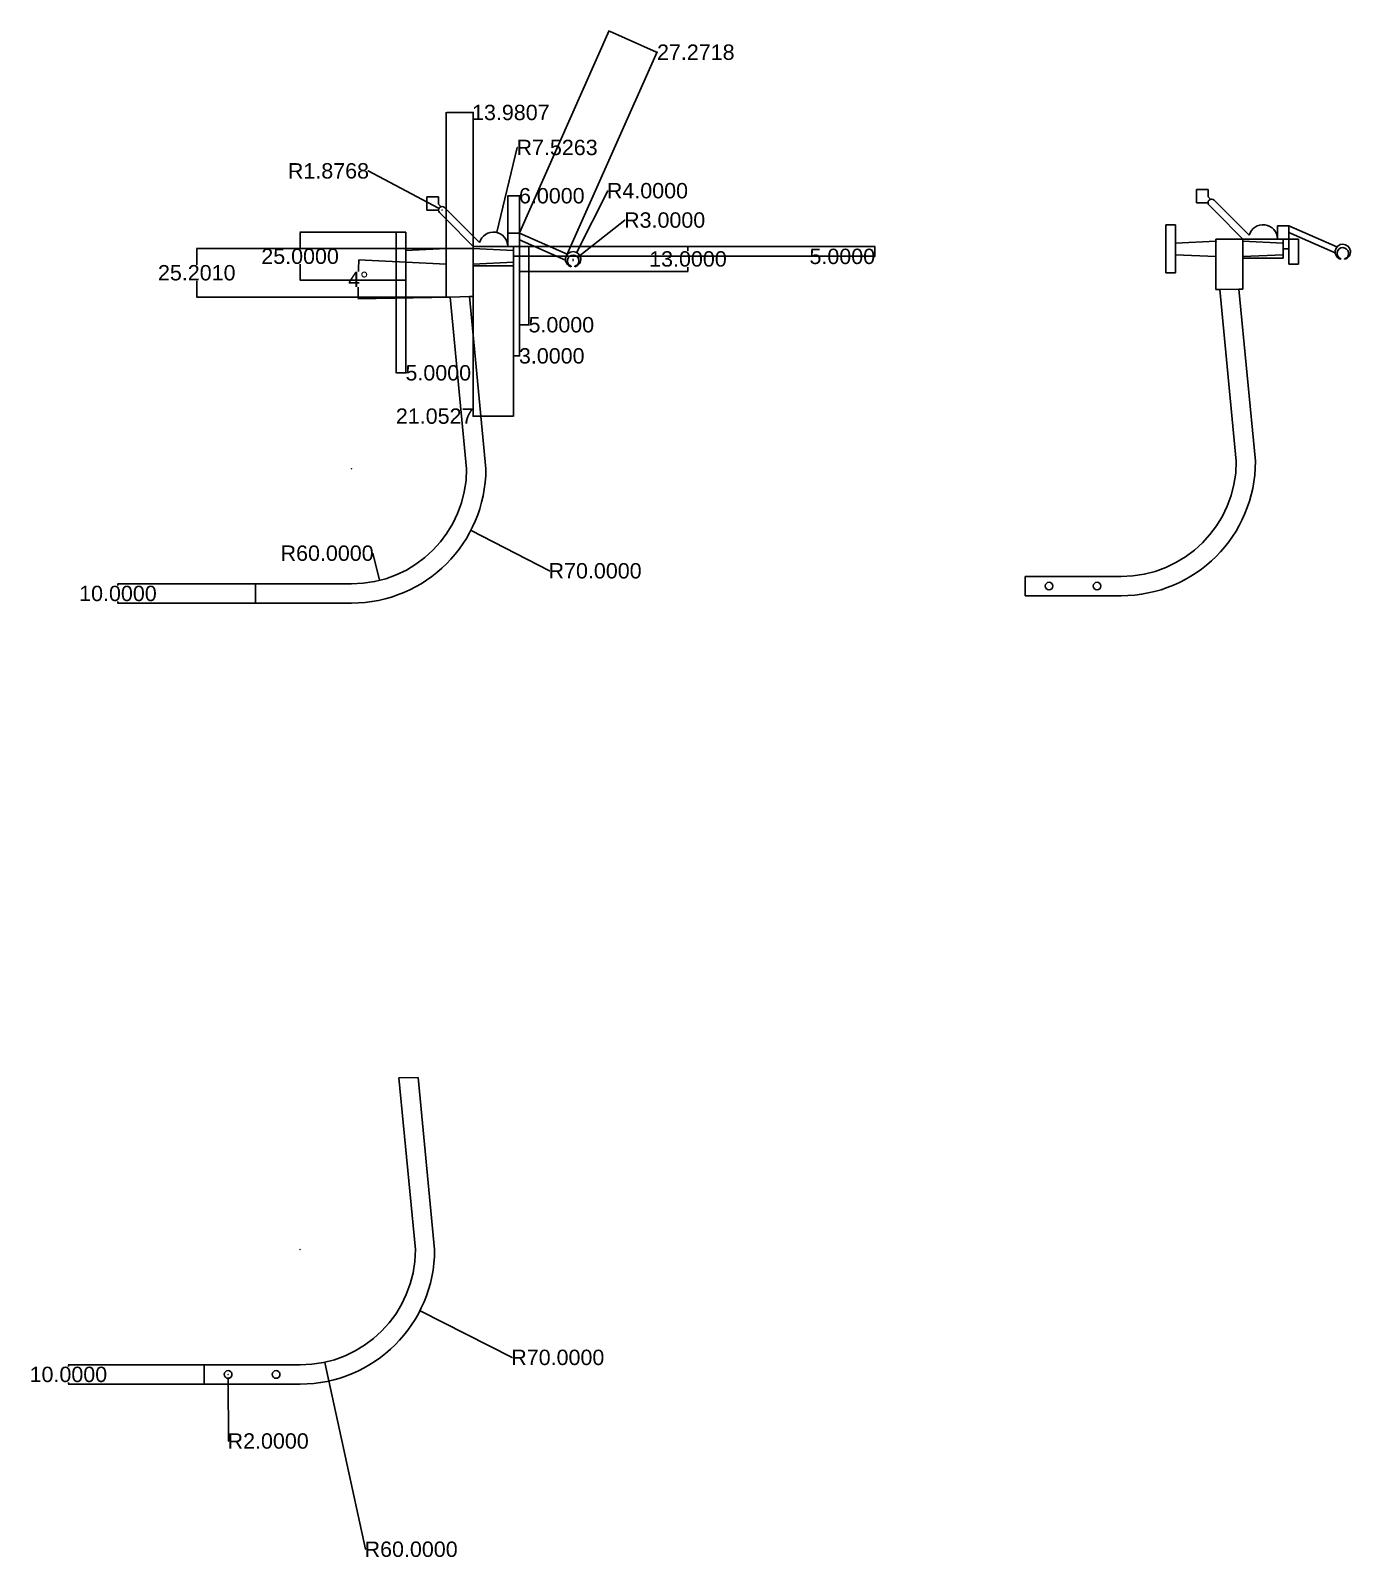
# Model space of a CAD drawing. Header units: centimetres. Extents: x 3692 to 5101, y 1672 to 2765.
# Drawn here: x 4413 to 5101, y 1912 to 2708 of the extents above; entities that cross this region are included whole.
import ezdxf

# ---------------------------------------------------------------- set-up
doc = ezdxf.new("R2010")
doc.units = ezdxf.units.CM
doc.header["$MEASUREMENT"] = 0
doc.layers.add('Brat de prindere', color=130, linetype='Continuous')
doc.layers.add('Dimensiuni', color=7, linetype='Continuous')
doc.styles.get("Standard").update_dxf_attribs({"font": 'arial.ttf'})
doc.dimstyles.get("Standard").update_dxf_attribs({"dimtxt": 8, "dimasz": 0.18, "dimexe": 0.18, "dimexo": 0.0625, "dimgap": 0.09, "dimtad": 0, "dimtih": 1, "dimtoh": 1, "dimdec": 4, "dimzin": 0, "dimdsep": 46, "dimtxsty": 'Standard', "dimcen": 0.09, "dimadec": 0, "dimazin": 0, "dimtfac": 1, "dimtdec": 4, "dimtofl": 0, "dimtmove": 0, "dimatfit": 3, "dimfxl": 1, "dimtolj": 1, "dimtzin": 0, "dimarcsym": 0})

# ---------------------------------------------------------------- blocks, each defined once
blk = doc.blocks.new('*D3')
at = {"layer": 'Defpoints', "color": 0, "transparency": 16777216}
for p in [(4530.32, 2420.2), (4458.72, 2410.2), (4530.32, 2410.2)]:
    blk.add_point(p, dxfattribs=at)
at = {"layer": 'Dimensiuni', "color": 0, "lineweight": -2, "transparency": 16777216}
for p, q in [((4530.25, 2420.2), (4458.54, 2420.2)), ((4458.72, 2420.02), (4458.72, 2419.38)), ((4530.25, 2410.2), (4458.54, 2410.2)), ((4458.72, 2410.38), (4458.72, 2411.03))]:
    blk.add_line(p, q, dxfattribs=at)
at = {"layer": 'Dimensiuni', "color": 0, "transparency": 16777216}
for points in [[(4458.69, 2420.02), (4458.75, 2420.02), (4458.72, 2420.2)], [(4458.69, 2410.38), (4458.75, 2410.38), (4458.72, 2410.2)]]:
    blk.add_solid(points, dxfattribs=at)
at = {"layer": 'Dimensiuni', "color": 0, "transparency": 16777216, "insert": (4458.72, 2415.2), "char_height": 8, "attachment_point": 5}
blk.add_mtext('\\A1;10.0000', dxfattribs=at)
blk = doc.blocks.new('*D4')
at = {"layer": 'Defpoints', "color": 0, "transparency": 16777216}
for p in [(4580.32, 2480.2), (4595.02, 2422.03)]:
    blk.add_point(p, dxfattribs=at)
at = {"layer": 'Dimensiuni', "color": 0, "lineweight": -2, "transparency": 16777216}
for p, q in [((4591.27, 2436.17), (4591.45, 2436.17)), ((4591.45, 2436.17), (4594.98, 2422.21))]:
    blk.add_line(p, q, dxfattribs=at)
at = {"layer": 'Dimensiuni', "color": 0, "transparency": 16777216}
blk.add_solid([(4595.01, 2422.22), (4594.95, 2422.2), (4595.02, 2422.03)], dxfattribs=at)
at = {"layer": 'Dimensiuni', "color": 0, "transparency": 16777216, "insert": (4567.65, 2436.17), "char_height": 8, "attachment_point": 5}
blk.add_mtext('\\A1;R60.0000', dxfattribs=at)
blk = doc.blocks.new('*D5')
at = {"layer": 'Defpoints', "color": 0, "transparency": 16777216}
for p in [(4580.32, 2480.2), (4642.52, 2448.09)]:
    blk.add_point(p, dxfattribs=at)
at = {"layer": 'Dimensiuni', "color": 0, "lineweight": -2, "transparency": 16777216}
for p, q in [((4580.23, 2480.2), (4580.41, 2480.2)), ((4580.32, 2480.11), (4580.32, 2480.29)), ((4683.4, 2426.99), (4642.68, 2448.01)), ((4683.58, 2426.99), (4683.4, 2426.99))]:
    blk.add_line(p, q, dxfattribs=at)
at = {"layer": 'Dimensiuni', "color": 0, "transparency": 16777216}
blk.add_solid([(4642.69, 2448.04), (4642.66, 2447.98), (4642.52, 2448.09)], dxfattribs=at)
at = {"layer": 'Dimensiuni', "color": 0, "transparency": 16777216, "insert": (4707.2, 2426.99), "char_height": 8, "attachment_point": 5}
blk.add_mtext('\\A1;R70.0000', dxfattribs=at)
blk = doc.blocks.new('*D6')
at = {"layer": 'Defpoints', "color": 0, "transparency": 16777216}
for p in [(4603.68, 2603.29), (4553.57, 2578.29), (4603.68, 2578.29)]:
    blk.add_point(p, dxfattribs=at)
at = {"layer": 'Dimensiuni', "color": 0, "lineweight": -2, "transparency": 16777216}
for p, q in [((4603.62, 2603.29), (4553.39, 2603.29)), ((4553.57, 2603.11), (4553.57, 2594.97)), ((4553.57, 2578.47), (4553.57, 2586.62)), ((4603.62, 2578.29), (4553.39, 2578.29))]:
    blk.add_line(p, q, dxfattribs=at)
at = {"layer": 'Dimensiuni', "color": 0, "transparency": 16777216}
for points in [[(4553.54, 2603.11), (4553.6, 2603.11), (4553.57, 2603.29)], [(4553.54, 2578.47), (4553.6, 2578.47), (4553.57, 2578.29)]]:
    blk.add_solid(points, dxfattribs=at)
at = {"layer": 'Dimensiuni', "color": 0, "transparency": 16777216, "insert": (4553.57, 2590.79), "char_height": 8, "attachment_point": 5}
blk.add_mtext('\\A1;25.0000', dxfattribs=at)
blk = doc.blocks.new('*D7')
at = {"layer": 'Defpoints', "color": 0, "transparency": 16777216}
for p in [(4603.68, 2578.29), (4608.68, 2578.29), (4608.68, 2530.08)]:
    blk.add_point(p, dxfattribs=at)
at = {"layer": 'Dimensiuni', "color": 0, "lineweight": -2, "transparency": 16777216}
for p, q in [((4603.68, 2578.23), (4603.68, 2529.9)), ((4608.68, 2578.23), (4608.68, 2529.9)), ((4603.86, 2530.08), (4608.5, 2530.08)), ((4608.68, 2530.08), (4608.86, 2530.08))]:
    blk.add_line(p, q, dxfattribs=at)
at = {"layer": 'Dimensiuni', "color": 0, "transparency": 16777216}
for points in [[(4603.86, 2530.11), (4603.86, 2530.05), (4603.68, 2530.08)], [(4608.5, 2530.11), (4608.5, 2530.05), (4608.68, 2530.08)]]:
    blk.add_solid(points, dxfattribs=at)
at = {"layer": 'Dimensiuni', "color": 0, "transparency": 16777216, "insert": (4625.54, 2530.08), "char_height": 8, "attachment_point": 5}
blk.add_mtext('\\A1;5.0000', dxfattribs=at)
blk = doc.blocks.new('*D8')
at = {"layer": 'Defpoints', "color": 0, "transparency": 16777216}
for p in [(4643.71, 2665.64), (4629.73, 2594.79), (4643.71, 2594.79)]:
    blk.add_point(p, dxfattribs=at)
at = {"layer": 'Dimensiuni', "color": 0, "lineweight": -2, "transparency": 16777216}
for p, q in [((4629.73, 2594.85), (4629.73, 2665.82)), ((4629.91, 2665.64), (4643.53, 2665.64)), ((4643.71, 2594.85), (4643.71, 2665.82)), ((4643.71, 2665.64), (4643.89, 2665.64))]:
    blk.add_line(p, q, dxfattribs=at)
at = {"layer": 'Dimensiuni', "color": 0, "transparency": 16777216}
for points in [[(4629.91, 2665.67), (4629.91, 2665.61), (4629.73, 2665.64)], [(4643.53, 2665.67), (4643.53, 2665.61), (4643.71, 2665.64)]]:
    blk.add_solid(points, dxfattribs=at)
at = {"layer": 'Dimensiuni', "color": 0, "transparency": 16777216, "insert": (4663.32, 2665.64), "char_height": 8, "attachment_point": 5}
blk.add_mtext('\\A1;13.9807', dxfattribs=at)
blk = doc.blocks.new('*D9')
at = {"layer": 'Defpoints', "color": 0, "transparency": 16777216}
for p in [(4499.76, 2594.79), (4629.73, 2594.79), (4629.73, 2569.59)]:
    blk.add_point(p, dxfattribs=at)
at = {"layer": 'Dimensiuni', "color": 0, "lineweight": -2, "transparency": 16777216}
for p, q in [((4629.67, 2594.79), (4499.58, 2594.79)), ((4499.76, 2594.61), (4499.76, 2586.37)), ((4499.76, 2569.77), (4499.76, 2578.02)), ((4629.67, 2569.59), (4499.58, 2569.59))]:
    blk.add_line(p, q, dxfattribs=at)
at = {"layer": 'Dimensiuni', "color": 0, "transparency": 16777216}
for points in [[(4499.73, 2594.61), (4499.79, 2594.61), (4499.76, 2594.79)], [(4499.73, 2569.77), (4499.79, 2569.77), (4499.76, 2569.59)]]:
    blk.add_solid(points, dxfattribs=at)
at = {"layer": 'Dimensiuni', "color": 0, "transparency": 16777216, "insert": (4499.76, 2582.19), "char_height": 8, "attachment_point": 5}
blk.add_mtext('\\A1;25.2010', dxfattribs=at)
blk = doc.blocks.new('*D10')
at = {"layer": 'Defpoints', "color": 0, "transparency": 16777216}
for p in [(4643.71, 2585.89), (4664.76, 2585.89), (4643.71, 2507.54)]:
    blk.add_point(p, dxfattribs=at)
at = {"layer": 'Dimensiuni', "color": 0, "lineweight": -2, "transparency": 16777216}
for p, q in [((4643.71, 2585.83), (4643.71, 2507.36)), ((4664.76, 2585.83), (4664.76, 2507.36)), ((4643.71, 2507.54), (4643.53, 2507.54)), ((4664.58, 2507.54), (4643.89, 2507.54))]:
    blk.add_line(p, q, dxfattribs=at)
at = {"layer": 'Dimensiuni', "color": 0, "transparency": 16777216}
for points in [[(4643.89, 2507.57), (4643.89, 2507.51), (4643.71, 2507.54)], [(4664.58, 2507.57), (4664.58, 2507.51), (4664.76, 2507.54)]]:
    blk.add_solid(points, dxfattribs=at)
at = {"layer": 'Dimensiuni', "color": 0, "transparency": 16777216, "insert": (4623.66, 2507.54), "char_height": 8, "attachment_point": 5}
blk.add_mtext('\\A1;21.0527', dxfattribs=at)
blk = doc.blocks.new('*D11')
at = {"layer": 'Defpoints', "color": 0, "transparency": 16777216}
for p in [(4656.01, 2603.21), (4654.24, 2595.89)]:
    blk.add_point(p, dxfattribs=at)
at = {"layer": 'Dimensiuni', "color": 0, "lineweight": -2, "transparency": 16777216}
for p, q in [((4666.7, 2647.43), (4656.05, 2603.38)), ((4666.88, 2647.43), (4666.7, 2647.43)), ((4654.15, 2595.89), (4654.33, 2595.89)), ((4654.24, 2595.8), (4654.24, 2595.98))]:
    blk.add_line(p, q, dxfattribs=at)
at = {"layer": 'Dimensiuni', "color": 0, "transparency": 16777216}
blk.add_solid([(4656.02, 2603.39), (4656.08, 2603.37), (4656.01, 2603.21)], dxfattribs=at)
at = {"layer": 'Dimensiuni', "color": 0, "transparency": 16777216, "insert": (4687.41, 2647.43), "char_height": 8, "attachment_point": 5}
blk.add_mtext('\\A1;R7.5263', dxfattribs=at)
blk = doc.blocks.new('*D19')
at = {"layer": 'Defpoints', "color": 0, "transparency": 16777216}
for p in [(4695.76, 2589.26), (4697.56, 2592.83)]:
    blk.add_point(p, dxfattribs=at)
at = {"layer": 'Dimensiuni', "color": 0, "lineweight": -2, "transparency": 16777216}
for p, q in [((4713.77, 2624.92), (4697.64, 2592.99)), ((4713.95, 2624.92), (4713.77, 2624.92)), ((4695.67, 2589.26), (4695.85, 2589.26)), ((4695.76, 2589.17), (4695.76, 2589.35))]:
    blk.add_line(p, q, dxfattribs=at)
at = {"layer": 'Dimensiuni', "color": 0, "transparency": 16777216}
blk.add_solid([(4697.62, 2593.01), (4697.67, 2592.98), (4697.56, 2592.83)], dxfattribs=at)
at = {"layer": 'Dimensiuni', "color": 0, "transparency": 16777216, "insert": (4734.46, 2624.92), "char_height": 8, "attachment_point": 5}
blk.add_mtext('\\A1;R4.0000', dxfattribs=at)
blk = doc.blocks.new('*D20')
at = {"layer": 'Defpoints', "color": 0, "transparency": 16777216}
for p in [(4625.83, 2615.74), (4627.49, 2614.87)]:
    blk.add_point(p, dxfattribs=at)
at = {"layer": 'Dimensiuni', "color": 0, "lineweight": -2, "transparency": 16777216}
for p, q in [((4588.88, 2635.24), (4589.06, 2635.24)), ((4589.06, 2635.24), (4625.67, 2615.83)), ((4627.4, 2614.87), (4627.58, 2614.87)), ((4627.49, 2614.78), (4627.49, 2614.96))]:
    blk.add_line(p, q, dxfattribs=at)
at = {"layer": 'Dimensiuni', "color": 0, "transparency": 16777216}
blk.add_solid([(4625.68, 2615.86), (4625.65, 2615.8), (4625.83, 2615.74)], dxfattribs=at)
at = {"layer": 'Dimensiuni', "color": 0, "transparency": 16777216, "insert": (4568.35, 2635.24), "char_height": 8, "attachment_point": 5}
blk.add_mtext('\\A1;R1.8768', dxfattribs=at)
blk = doc.blocks.new('*D21')
at = {"layer": 'Defpoints', "color": 0, "transparency": 16777216}
for p in [(4667.76, 2622.29), (4661.76, 2602.89), (4667.76, 2602.89)]:
    blk.add_point(p, dxfattribs=at)
at = {"layer": 'Dimensiuni', "color": 0, "lineweight": -2, "transparency": 16777216}
for p, q in [((4661.76, 2602.95), (4661.76, 2622.47)), ((4661.94, 2622.29), (4667.58, 2622.29)), ((4667.76, 2602.95), (4667.76, 2622.47)), ((4667.76, 2622.29), (4667.94, 2622.29))]:
    blk.add_line(p, q, dxfattribs=at)
at = {"layer": 'Dimensiuni', "color": 0, "transparency": 16777216}
for points in [[(4661.94, 2622.32), (4661.94, 2622.26), (4661.76, 2622.29)], [(4667.58, 2622.32), (4667.58, 2622.26), (4667.76, 2622.29)]]:
    blk.add_solid(points, dxfattribs=at)
at = {"layer": 'Dimensiuni', "color": 0, "transparency": 16777216, "insert": (4684.65, 2622.29), "char_height": 8, "attachment_point": 5}
blk.add_mtext('\\A1;6.0000', dxfattribs=at)
blk = doc.blocks.new('*D22')
at = {"layer": 'Defpoints', "color": 0, "transparency": 16777216}
for p in [(4672.76, 2595.89), (4672.76, 2582.89), (4755.56, 2582.89)]:
    blk.add_point(p, dxfattribs=at)
at = {"layer": 'Dimensiuni', "color": 0, "lineweight": -2, "transparency": 16777216}
for p, q in [((4672.83, 2595.89), (4755.74, 2595.89)), ((4755.56, 2595.71), (4755.56, 2593.57)), ((4672.83, 2582.89), (4755.74, 2582.89)), ((4755.56, 2583.07), (4755.56, 2585.21))]:
    blk.add_line(p, q, dxfattribs=at)
at = {"layer": 'Dimensiuni', "color": 0, "transparency": 16777216}
for points in [[(4755.53, 2595.71), (4755.59, 2595.71), (4755.56, 2595.89)], [(4755.53, 2583.07), (4755.59, 2583.07), (4755.56, 2582.89)]]:
    blk.add_solid(points, dxfattribs=at)
at = {"layer": 'Dimensiuni', "color": 0, "transparency": 16777216, "insert": (4755.56, 2589.39), "char_height": 8, "attachment_point": 5}
blk.add_mtext('\\A1;13.0000', dxfattribs=at)
blk = doc.blocks.new('*D23')
at = {"layer": 'Defpoints', "color": 0, "transparency": 16777216}
for p in [(4739.42, 2697.11), (4667.76, 2602.89), (4692.69, 2591.83)]:
    blk.add_point(p, dxfattribs=at)
at = {"layer": 'Dimensiuni', "color": 0, "lineweight": -2, "transparency": 16777216}
for p, q in [((4667.79, 2602.95), (4714.56, 2708.34)), ((4714.65, 2708.1), (4739.25, 2697.18)), ((4692.72, 2591.89), (4739.49, 2697.27)), ((4739.42, 2697.11), (4739.58, 2697.04)), ((4739.58, 2697.04), (4739.76, 2697.04))]:
    blk.add_line(p, q, dxfattribs=at)
at = {"layer": 'Dimensiuni', "color": 0, "transparency": 16777216}
for points in [[(4714.67, 2708.13), (4714.64, 2708.07), (4714.49, 2708.17)], [(4739.26, 2697.21), (4739.24, 2697.16), (4739.42, 2697.11)]]:
    blk.add_solid(points, dxfattribs=at)
at = {"layer": 'Dimensiuni', "color": 0, "transparency": 16777216, "insert": (4759.64, 2697.04), "char_height": 8, "attachment_point": 5}
blk.add_mtext('\\A1;27.2718', dxfattribs=at)
blk = doc.blocks.new('*D24')
at = {"layer": 'Defpoints', "color": 0, "transparency": 16777216}
for p in [(4667.76, 2582.89), (4672.76, 2582.89), (4672.76, 2555.12)]:
    blk.add_point(p, dxfattribs=at)
at = {"layer": 'Dimensiuni', "color": 0, "lineweight": -2, "transparency": 16777216}
for p, q in [((4667.76, 2582.83), (4667.76, 2554.94)), ((4672.76, 2582.83), (4672.76, 2554.94)), ((4667.94, 2555.12), (4672.58, 2555.12)), ((4672.76, 2555.12), (4672.94, 2555.12))]:
    blk.add_line(p, q, dxfattribs=at)
at = {"layer": 'Dimensiuni', "color": 0, "transparency": 16777216}
for points in [[(4667.94, 2555.15), (4667.94, 2555.09), (4667.76, 2555.12)], [(4672.58, 2555.15), (4672.58, 2555.09), (4672.76, 2555.12)]]:
    blk.add_solid(points, dxfattribs=at)
at = {"layer": 'Dimensiuni', "color": 0, "transparency": 16777216, "insert": (4689.63, 2555.12), "char_height": 8, "attachment_point": 5}
blk.add_mtext('\\A1;5.0000', dxfattribs=at)
blk = doc.blocks.new('*D25')
at = {"layer": 'Defpoints', "color": 0, "transparency": 16777216}
for p in [(4664.76, 2590.89), (4667.76, 2590.89), (4667.76, 2538.91)]:
    blk.add_point(p, dxfattribs=at)
at = {"layer": 'Dimensiuni', "color": 0, "lineweight": -2, "transparency": 16777216}
for p, q in [((4664.76, 2590.83), (4664.76, 2538.73)), ((4667.76, 2590.83), (4667.76, 2538.73)), ((4664.94, 2538.91), (4667.58, 2538.91)), ((4667.76, 2538.91), (4667.94, 2538.91))]:
    blk.add_line(p, q, dxfattribs=at)
at = {"layer": 'Dimensiuni', "color": 0, "transparency": 16777216}
for points in [[(4664.94, 2538.94), (4664.94, 2538.88), (4664.76, 2538.91)], [(4667.58, 2538.94), (4667.58, 2538.88), (4667.76, 2538.91)]]:
    blk.add_solid(points, dxfattribs=at)
at = {"layer": 'Dimensiuni', "color": 0, "transparency": 16777216, "insert": (4684.62, 2538.91), "char_height": 8, "attachment_point": 5}
blk.add_mtext('\\A1;3.0000', dxfattribs=at)
blk = doc.blocks.new('*D26')
at = {"layer": 'Defpoints', "color": 0, "transparency": 16777216}
for p in [(4667.76, 2595.89), (4667.76, 2590.89), (4852.81, 2590.89)]:
    blk.add_point(p, dxfattribs=at)
at = {"layer": 'Dimensiuni', "color": 0, "lineweight": -2, "transparency": 16777216}
for p, q in [((4667.83, 2595.89), (4852.99, 2595.89)), ((4852.81, 2595.71), (4852.81, 2591.07)), ((4667.83, 2590.89), (4852.99, 2590.89)), ((4852.81, 2590.71), (4852.63, 2590.71)), ((4852.81, 2590.89), (4852.81, 2590.71))]:
    blk.add_line(p, q, dxfattribs=at)
at = {"layer": 'Dimensiuni', "color": 0, "transparency": 16777216}
for points in [[(4852.78, 2595.71), (4852.84, 2595.71), (4852.81, 2595.89)], [(4852.78, 2591.07), (4852.84, 2591.07), (4852.81, 2590.89)]]:
    blk.add_solid(points, dxfattribs=at)
at = {"layer": 'Dimensiuni', "color": 0, "transparency": 16777216, "insert": (4835.94, 2590.71), "char_height": 8, "attachment_point": 5}
blk.add_mtext('\\A1;5.0000', dxfattribs=at)
blk = doc.blocks.new('*D27')
at = {"layer": 'Defpoints', "color": 0, "transparency": 16777216}
for p in [(4608.68, 2587.79), (4583.94, 2582.18), (4629.73, 2586.79), (4631.73, 2569.59), (4641.71, 2569.79)]:
    blk.add_point(p, dxfattribs=at)
at = {"layer": 'Dimensiuni', "color": 0, "lineweight": -2, "transparency": 16777216}
for p, q in [((4608.62, 2587.79), (4584.01, 2588.96)), ((4631.67, 2569.59), (4583.73, 2568.62))]:
    blk.add_line(p, q, dxfattribs=at)
for start, end in [(177.31479, 178.43784), (179.99623, 181.11942)]:
    blk.add_arc((4884.63, 2574.68), 300.78, start, end, dxfattribs=at)
at = {"layer": 'Dimensiuni', "color": 0, "transparency": 16777216}
for points in [[(4584.15, 2588.78), (4584.21, 2588.77), (4584.19, 2588.95)], [(4583.94, 2568.81), (4583.88, 2568.81), (4583.91, 2568.63)]]:
    blk.add_solid(points, dxfattribs=at)
at = {"layer": 'Dimensiuni', "color": 0, "transparency": 16777216, "insert": (4583.88, 2578.79), "char_height": 8, "attachment_point": 5}
blk.add_mtext('\\A1;4°', dxfattribs=at)
blk = doc.blocks.new('*D28')
at = {"layer": 'Defpoints', "color": 0, "transparency": 16777216}
for p in [(4695.77, 2588.45), (4698.13, 2590.3)]:
    blk.add_point(p, dxfattribs=at)
at = {"layer": 'Dimensiuni', "color": 0, "lineweight": -2, "transparency": 16777216}
for p, q in [((4722.74, 2609.63), (4698.27, 2590.41)), ((4722.92, 2609.63), (4722.74, 2609.63)), ((4695.68, 2588.45), (4695.86, 2588.45)), ((4695.77, 2588.36), (4695.77, 2588.54))]:
    blk.add_line(p, q, dxfattribs=at)
at = {"layer": 'Dimensiuni', "color": 0, "transparency": 16777216}
blk.add_solid([(4698.25, 2590.44), (4698.29, 2590.39), (4698.13, 2590.3)], dxfattribs=at)
at = {"layer": 'Dimensiuni', "color": 0, "transparency": 16777216, "insert": (4743.43, 2609.63), "char_height": 8, "attachment_point": 5}
blk.add_mtext('\\A1;R3.0000', dxfattribs=at)
blk = doc.blocks.new('*D55')
at = {"layer": 'Defpoints', "color": 0, "transparency": 16777216}
for p in [(4553.61, 2073.55), (4566.38, 2014.93)]:
    blk.add_point(p, dxfattribs=at)
at = {"layer": 'Dimensiuni', "color": 0, "lineweight": -2, "transparency": 16777216}
for p, q in [((4553.52, 2073.55), (4553.7, 2073.55)), ((4553.61, 2073.46), (4553.61, 2073.64)), ((4587.6, 1917.51), (4566.42, 2014.75)), ((4587.78, 1917.51), (4587.6, 1917.51))]:
    blk.add_line(p, q, dxfattribs=at)
at = {"layer": 'Dimensiuni', "color": 0, "transparency": 16777216}
blk.add_solid([(4566.45, 2014.76), (4566.39, 2014.75), (4566.38, 2014.93)], dxfattribs=at)
at = {"layer": 'Dimensiuni', "color": 0, "transparency": 16777216, "insert": (4611.4, 1917.51), "char_height": 8, "attachment_point": 5}
blk.add_mtext('\\A1;R60.0000', dxfattribs=at)
blk = doc.blocks.new('*D56')
at = {"layer": 'Defpoints', "color": 0, "transparency": 16777216}
for p in [(4553.61, 2073.55), (4616, 2041.82)]:
    blk.add_point(p, dxfattribs=at)
at = {"layer": 'Dimensiuni', "color": 0, "lineweight": -2, "transparency": 16777216}
for p, q in [((4553.52, 2073.55), (4553.7, 2073.55)), ((4553.61, 2073.46), (4553.61, 2073.64)), ((4663.98, 2017.41), (4616.16, 2041.74)), ((4664.16, 2017.41), (4663.98, 2017.41))]:
    blk.add_line(p, q, dxfattribs=at)
at = {"layer": 'Dimensiuni', "color": 0, "transparency": 16777216}
blk.add_solid([(4616.17, 2041.76), (4616.15, 2041.71), (4616, 2041.82)], dxfattribs=at)
at = {"layer": 'Dimensiuni', "color": 0, "transparency": 16777216, "insert": (4687.78, 2017.41), "char_height": 8, "attachment_point": 5}
blk.add_mtext('\\A1;R70.0000', dxfattribs=at)
blk = doc.blocks.new('*D57')
at = {"layer": 'Defpoints', "color": 0, "transparency": 16777216}
for p in [(4516.11, 2008.55), (4516.12, 2006.55)]:
    blk.add_point(p, dxfattribs=at)
at = {"layer": 'Dimensiuni', "color": 0, "lineweight": -2, "transparency": 16777216}
for p, q in [((4516.02, 2008.55), (4516.2, 2008.55)), ((4516.11, 2008.46), (4516.11, 2008.64)), ((4516.26, 1973.87), (4516.12, 2006.37)), ((4516.44, 1973.87), (4516.26, 1973.87))]:
    blk.add_line(p, q, dxfattribs=at)
at = {"layer": 'Dimensiuni', "color": 0, "transparency": 16777216}
blk.add_solid([(4516.15, 2006.37), (4516.09, 2006.37), (4516.12, 2006.55)], dxfattribs=at)
at = {"layer": 'Dimensiuni', "color": 0, "transparency": 16777216, "insert": (4536.95, 1973.87), "char_height": 8, "attachment_point": 5}
blk.add_mtext('\\A1;R2.0000', dxfattribs=at)
blk = doc.blocks.new('*D65')
at = {"layer": 'Defpoints', "color": 0, "transparency": 16777216}
for p in [(4503.61, 2013.55), (4432.91, 2003.55), (4503.61, 2003.55)]:
    blk.add_point(p, dxfattribs=at)
at = {"layer": 'Dimensiuni', "color": 0, "lineweight": -2, "transparency": 16777216}
for p, q in [((4503.55, 2013.55), (4432.73, 2013.55)), ((4432.91, 2013.37), (4432.91, 2012.73)), ((4503.55, 2003.55), (4432.73, 2003.55)), ((4432.91, 2003.73), (4432.91, 2004.38))]:
    blk.add_line(p, q, dxfattribs=at)
at = {"layer": 'Dimensiuni', "color": 0, "transparency": 16777216}
for points in [[(4432.88, 2013.37), (4432.94, 2013.37), (4432.91, 2013.55)], [(4432.88, 2003.73), (4432.94, 2003.73), (4432.91, 2003.55)]]:
    blk.add_solid(points, dxfattribs=at)
at = {"layer": 'Dimensiuni', "color": 0, "transparency": 16777216, "insert": (4432.91, 2008.55), "char_height": 8, "attachment_point": 5}
blk.add_mtext('\\A1;10.0000', dxfattribs=at)

msp = doc.modelspace()

# ---------------------------------------------------------------- linework, layer by layer
at = {"layer": 'Brat de prindere'}
for p, q in [((4625.60829, 2621.77789, 2), (4619.60829, 2621.77789, 2)), ((4619.60829, 2621.77789, 2), (4619.60829, 2614.77789, 2)), ((4625.60829, 2617.93635, 2), (4625.60829, 2621.77789, 2)), ((5026.40292, 2625.63364, 2), (5020.40292, 2625.63364, 2)), ((5020.40292, 2625.63364, 2), (5020.40292, 2618.63364, 2)), ((5026.40292, 2621.7921, 2), (5026.40292, 2625.63364, 2)), ((5027.68706, 2620.50177, 2), (5026.40292, 2621.7921, 2)), ((5033.13642, 2616.49969, 2), (5029.61026, 2620.04458, 2)), ((4622.60829, 2614.77789, 2), (4619.60829, 2614.77789, 2)), ((4625.60829, 2614.77789, 2), (4622.60829, 2614.77789, 2)), ((4626.89242, 2616.64602, 2), (4625.60829, 2617.93635, 2)), ((4625.60829, 2614.77789, 2), (4625.60829, 2614.86528, 2)), ((4629.60671, 2610.07115, 2), (4626.15447, 2613.54173, 2)), ((4632.34178, 2612.64394, 2), (4628.81563, 2616.18883, 2)), ((4646.4464, 2598.46439, 2), (4632.34178, 2612.64394, 2)), ((5023.40292, 2618.63364, 2), (5020.40292, 2618.63364, 2)), ((5026.40292, 2618.63364, 2), (5023.40292, 2618.63364, 2)), ((5026.40292, 2618.63364, 2), (5026.40292, 2618.72103, 2)), ((5030.40135, 2613.92689, 2), (5026.9491, 2617.39748, 2)), ((5044.50596, 2599.74734, 2), (5030.40135, 2613.92689, 2)), ((5047.24103, 2602.32013, 2), (5033.13642, 2616.49969, 2)), ((4603.67794, 2578.29109, 2), (4603.67794, 2603.29109, 2)), ((4603.67794, 2603.29109, 2), (4608.67794, 2603.29109, 2)), ((4608.67794, 2603.29109, 2), (4608.67794, 2578.29109, 2)), ((4643.71133, 2595.89159, 2), (4629.60671, 2610.07115, 2)), ((5004.47258, 2582.14684, 2), (5004.47258, 2607.14684, 2)), ((5004.47258, 2607.14684, 2), (5009.47258, 2607.14684, 2)), ((5009.47258, 2607.14684, 2), (5009.47258, 2582.14684, 2)), ((5068.55866, 2606.74734, 2), (5062.55866, 2606.74734, 2)), ((5062.55866, 2606.74734, 2), (5062.55866, 2599.74734, 2)), ((5068.55866, 2599.74734, 2), (5068.55866, 2606.74734, 2)), ((5068.55866, 2606.74734, 2), (5093.48574, 2595.68439, 2)), ((5068.55866, 2603.24734, 2), (5092.57963, 2592.65755, 2)), ((4643.71133, 2595.89159, 2), (4643.65917, 2594.79357, 2)), ((4643.71133, 2595.89159, 2), (4664.76402, 2595.89159, 2)), ((4646.4464, 2598.46439, 2), (4646.9894, 2597.9185, 2)), ((4667.76402, 2602.89159, 2), (4661.76402, 2602.89159, 2)), ((4661.76402, 2602.89159, 2), (4661.76402, 2595.89159, 2)), ((4664.76402, 2587.79109, 2), (4664.76402, 2595.89159, 2)), ((4664.76402, 2595.89159, 2), (4664.76402, 2585.89159, 2)), ((4667.76402, 2595.89159, 2), (4664.76402, 2595.89159, 2)), ((4667.76402, 2595.89159, 2), (4667.76402, 2602.89159, 2)), ((4667.76402, 2602.89159, 2), (4692.69111, 2591.82864, 2)), ((4667.76402, 2599.39159, 2), (4691.78499, 2588.8018, 2)), ((4667.76402, 2590.89159, 2), (4667.76402, 2595.89159, 2)), ((4667.76402, 2595.89159, 2), (4672.76402, 2595.89159, 2)), ((4672.76402, 2595.89159, 2), (4672.76402, 2585.89159, 2)), ((5030.52527, 2598.64684, 2), (5009.47258, 2597.64684, 2)), ((5009.47258, 2594.64684, 2), (5009.47258, 2597.64684, 2)), ((5044.50596, 2599.74734, 2), (5030.52527, 2599.74734, 2)), ((5030.52527, 2598.64684, 2), (5030.52527, 2599.74734, 2)), ((5030.52527, 2593.44584, 2), (5030.52527, 2598.64684, 2)), ((5044.50596, 2599.74734, 2), (5044.45381, 2598.64932, 2)), ((5044.50596, 2599.74734, 2), (5065.55866, 2599.74734, 2)), ((5044.50596, 2573.64684, 2), (5044.50596, 2598.64684, 2)), ((5044.50596, 2598.64684, 2), (5065.55866, 2597.64684, 2)), ((5047.24103, 2602.32013, 2), (5047.78403, 2601.77425, 2)), ((5065.55866, 2591.64684, 2), (5065.55866, 2599.74734, 2)), ((5065.55866, 2599.74734, 2), (5065.55866, 2589.74734, 2)), ((5068.55866, 2599.74734, 2), (5065.55866, 2599.74734, 2)), ((5065.55866, 2597.64684, 2), (5065.55866, 2591.64684, 2)), ((5068.55866, 2594.74734, 2), (5068.55866, 2599.74734, 2)), ((5068.55866, 2599.74734, 2), (5073.55866, 2599.74734, 2)), ((5073.55866, 2599.74734, 2), (5073.55866, 2589.74734, 2)), ((4629.73063, 2594.79109, 2), (4608.67794, 2593.79109, 2)), ((4608.67794, 2590.79109, 2), (4608.67794, 2593.79109, 2)), ((4608.67794, 2590.79109, 2), (4608.67794, 2587.79109, 2)), ((4629.73063, 2586.79109, 2), (4608.67794, 2587.79109, 2)), ((4643.71133, 2594.79109, 2), (4629.73063, 2594.79109, 2)), ((4629.73063, 2589.59009, 2), (4629.73063, 2594.79109, 2)), ((4629.73063, 2569.59009, 2), (4629.73063, 2589.59009, 2)), ((4643.71133, 2569.79109, 2), (4643.71133, 2594.79109, 2)), ((4643.71133, 2594.79109, 2), (4664.76402, 2593.79109, 2)), ((4643.71133, 2586.79109, 2), (4664.76402, 2587.79109, 2)), ((4643.71133, 2582.29109, 2), (4643.71133, 2587.29109, 2)), ((4664.76402, 2593.79109, 2), (4664.76402, 2587.79109, 2)), ((4664.76402, 2590.89159, 2), (4667.76402, 2590.89159, 2)), ((4667.76402, 2585.89159, 2), (4667.76402, 2590.89159, 2)), ((5009.47258, 2594.64684, 2), (5009.47258, 2591.64684, 2)), ((5030.52527, 2590.64684, 2), (5009.47258, 2591.64684, 2)), ((5030.52527, 2573.44584, 2), (5030.52527, 2593.44584, 2)), ((5030.52527, 2586.04634, 2), (5030.52527, 2590.04634, 2)), ((5030.52527, 2586.04634, 2), (5030.52527, 2590.04634, 2)), ((5044.50596, 2590.64684, 2), (5065.55866, 2591.64684, 2)), ((5044.50596, 2586.14684, 2), (5044.50596, 2591.14684, 2)), ((5065.55866, 2589.74734, 2), (5044.50596, 2589.74734, 2)), ((5065.55866, 2594.74734, 2), (5068.55866, 2594.74734, 2)), ((5068.55866, 2589.74734, 2), (5068.55866, 2594.74734, 2)), ((5068.55866, 2586.74734, 2), (5068.55866, 2589.74734, 2)), ((5073.55866, 2589.74734, 2), (5073.55866, 2586.74734, 2)), ((5095.52508, 2589.33825, 2), (5095.52508, 2589.48903, 2)), ((5095.52508, 2589.25146, 2), (5095.52508, 2589.33825, 2)), ((5097.52479, 2589.31363, 2), (5097.52479, 2589.46369, 2)), ((5097.52479, 2589.23689, 2), (5097.52479, 2589.31363, 2)), ((5097.52479, 2589.23689, 2), (5097.52479, 2589.31363, 2)), ((4629.73063, 2582.19059, 2), (4629.73063, 2586.19059, 2)), ((4629.73063, 2582.19059, 2), (4629.73063, 2586.19059, 2)), ((4629.73063, 2582.19059, 2), (4629.73063, 2578.19059, 2)), ((4664.76402, 2585.89159, 2), (4643.71133, 2585.89159, 2)), ((4667.76402, 2582.89159, 2), (4667.76402, 2585.89159, 2)), ((4672.76402, 2582.89159, 2), (4667.76402, 2582.89159, 2)), ((4672.76402, 2585.89159, 2), (4672.76402, 2582.89159, 2)), ((4694.73045, 2585.4825, 2), (4694.73045, 2585.63328, 2)), ((4694.73045, 2585.39571, 2), (4694.73045, 2585.4825, 2)), ((4696.73016, 2585.45788, 2), (4696.73016, 2585.60794, 2)), ((4696.73016, 2585.38115, 2), (4696.73016, 2585.45788, 2)), ((5009.47258, 2582.14684, 2), (5004.47258, 2582.14684, 2)), ((5030.52527, 2586.04634, 2), (5030.52527, 2582.04634, 2)), ((5073.55866, 2586.74734, 2), (5068.55866, 2586.74734, 2)), ((4608.67794, 2578.29109, 2), (4603.67794, 2578.29109, 2)), ((5032.52527, 2573.44584, 2), (5030.52527, 2573.44584, 2)), ((5042.50596, 2573.64684, 2), (5032.52527, 2573.44584, 2)), ((5041.11067, 2484.05912, 2), (5032.52527, 2573.44584, 2)), ((5051.11067, 2484.05912, 2), (5042.50596, 2573.64684, 2)), ((5042.50596, 2573.64684, 2), (5044.50596, 2573.64684, 2)), ((4631.73063, 2569.59009, 2), (4629.73063, 2569.59009, 2)), ((4641.71133, 2569.79109, 2), (4631.73063, 2569.59009, 2)), ((4640.31603, 2480.20337, 2), (4631.73063, 2569.59009, 2)), ((4650.31603, 2480.20337, 2), (4641.71133, 2569.79109, 2)), ((4641.71133, 2569.79109, 2), (4643.71133, 2569.79109, 2)), ((4580.31603, 2420.20337, 2), (4530.31603, 2420.20337, 2)), ((4530.31603, 2420.20337, 2), (4530.31603, 2410.20337, 2)), ((4580.31603, 2420.20337, 2), (4580.31603, 2420.20337, 2)), ((4981.11067, 2424.05912, 2), (4931.11067, 2424.05912, 2)), ((4931.11067, 2424.05912, 2), (4931.11067, 2414.05912, 2)), ((4981.11067, 2424.05912, 2), (4981.11067, 2424.05912, 2)), ((4931.11067, 2414.05912, 2), (4981.11067, 2414.05912, 2)), ((4981.11067, 2414.05912, 2), (4981.11067, 2414.05912, 2)), ((4530.31603, 2410.20337, 2), (4580.31603, 2410.20337, 2)), ((4580.31603, 2410.20337, 2), (4580.31603, 2410.20337, 2)), ((4605.02259, 2162.94043, 2), (4615.00328, 2163.14142, 2)), ((4613.60799, 2073.55371, 2), (4605.02259, 2162.94043, 2)), ((4623.60799, 2073.55371, 2), (4615.00328, 2163.14142, 2)), ((4553.60799, 2013.55371, 2), (4503.60799, 2013.55371, 2)), ((4503.60799, 2013.55371, 2), (4503.60799, 2003.55371, 2)), ((4553.60799, 2013.55371, 2), (4553.60799, 2013.55371, 2)), ((4503.60799, 2003.55371, 2), (4553.60799, 2003.55371, 2)), ((4553.60799, 2003.55371, 2), (4553.60799, 2003.55371, 2))]:
    msp.add_line(p, q, dxfattribs=at)
for centre in [(4943.61067, 2419.05912, 2), (4968.61067, 2419.05912, 2), (4516.10799, 2008.55371, 2), (4541.10799, 2008.55371, 2)]:
    msp.add_circle(centre, 2, dxfattribs=at)
for centre, radius, start, end in [((5028.27968, 2618.72103, 2), 1.87676, 44.8481917, 224.8481917), ((4627.48505, 2614.86528, 2), 1.87676, 44.8481917, 224.8481917), ((4654.23767, 2595.89159, 2), 7.52635, 0, 164.37685554), ((5055.03231, 2599.74734, 2), 7.52635, 0, 164.37685554), ((5096.55315, 2593.11709, 2), 4, 284.0584752, 255.10692825), ((5096.55315, 2593.11709, 2), 4, 284.0584752, 255.10692825), ((5096.56078, 2592.30458, 2), 3, 288.74395439, 249.80409727), ((4695.75851, 2589.26134, 2), 4, 284.0584752, 255.10692825), ((4695.76614, 2588.44883, 2), 3, 288.74395439, 249.80409727), ((4981.11067, 2484.05912, 2), 70, 270, 0), ((4981.11067, 2484.05912, 2), 60, 270, 0), ((4580.31603, 2480.20337, 2), 70, 270, 0), ((4580.31603, 2480.20337, 2), 60, 270, 0), ((4553.60799, 2073.55371, 2), 70, 270, 0), ((4553.60799, 2073.55371, 2), 60, 270, 0)]:
    msp.add_arc(centre, radius, start, end, dxfattribs=at)
msp.add_point((5030.52527, 2598.64684, 2), dxfattribs=at)

# ---------------------------------------------------------------- dimensions: what is measured, and where the dimension line sits
at = {"layer": 'Dimensiuni'}
dim = msp.add_aligned_dim(p1=(4667.76402, 2602.89159, 2), p2=(4692.69111, 2591.82864, 2), distance=115.18384, dimstyle='Standard', dxfattribs=at)
dim.commit()
dim.dimension.update_dxf_attribs({"geometry": '*D23', "text_midpoint": (4759.64054, 2697.03663, 2)})
for base, p1, p2, picture, middle in [((4643.71133, 2665.63574, 2), (4629.73063, 2594.79109, 2), (4643.71133, 2594.79109, 2), '*D8', (4663.3183, 2665.63574, 2)), ((4667.76402, 2622.29196, 2), (4661.76402, 2602.89159, 2), (4667.76402, 2602.89159, 2), '*D21', (4684.64794, 2622.29196, 2)), ((4667.76402, 2538.91238, 2), (4664.76402, 2590.89159, 2), (4667.76402, 2590.89159, 2), '*D25', (4684.62338, 2538.91238, 2)), ((4643.71133, 2507.5396, 2), (4664.76402, 2585.89159, 2), (4643.71133, 2585.89159, 2), '*D10', (4623.65961, 2507.5396, 2)), ((4672.76402, 2555.12466, 2), (4667.76402, 2582.89159, 2), (4672.76402, 2582.89159, 2), '*D24', (4689.62611, 2555.12466, 2)), ((4608.67794, 2530.07818, 2), (4603.67794, 2578.29109, 2), (4608.67794, 2578.29109, 2), '*D7', (4625.54003, 2530.07818, 2))]:
    dim = msp.add_linear_dim(base=base, p1=p1, p2=p2, dimstyle='Standard', dxfattribs=at)
    dim.commit()
    dim.dimension.update_dxf_attribs({"geometry": picture, "text_midpoint": middle})
for center, mpoint, picture, middle in [((4654.237675, 2595.89159, 2), (4656.006853, 2603.207047, 2), '*D11', (4687.405405, 2647.429132, 2)), ((4627.48505, 2614.86528, 2), (4625.82686, 2615.74429, 2), '*D20', (4568.34542, 2635.23573, 2)), ((4695.75851, 2589.26134, 2), (4697.56208, 2592.83165, 2), '*D19', (4734.461, 2624.91824, 2)), ((4695.76614, 2588.44883, 2), (4698.12569, 2590.30154, 2), '*D28', (4743.43006, 2609.62849, 2)), ((4580.31603, 2480.20337, 2), (4595.02404, 2422.03401, 2), '*D4', (4567.65066, 2436.17456, 2)), ((4580.31603, 2480.20337, 2), (4642.51635, 2448.09232, 2), '*D5', (4707.19627, 2426.98693, 2)), ((4553.60799, 2073.55371, 2), (4566.37779, 2014.92835, 2), '*D55', (4611.3965, 1917.50524, 2)), ((4553.60799, 2073.55371, 2), (4616.00067, 2041.81804, 2), '*D56', (4687.7802, 2017.41251, 2)), ((4516.10799, 2008.55371, 2), (4516.11699, 2006.55373, 2), '*D57', (4536.9544, 1973.86903, 2))]:
    dim = msp.add_radius_dim(center=center, mpoint=mpoint, dimstyle='Standard', dxfattribs=at)
    dim.commit()
    dim.dimension.update_dxf_attribs({"geometry": picture, "text_midpoint": middle, "dimtype": 164})
for base, p1, p2, picture, middle in [((4553.57406, 2578.29109, 2), (4603.67794, 2603.29109, 2), (4603.67794, 2578.29109, 2), '*D6', (4553.57406, 2590.79109, 2)), ((4852.8067, 2590.89159, 2), (4667.76402, 2595.89159, 2), (4667.76402, 2590.89159, 2), '*D26', (4835.94461, 2590.71159, 2)), ((4755.55649, 2582.89159, 2), (4672.76402, 2595.89159, 2), (4672.76402, 2582.89159, 2), '*D22', (4755.55649, 2589.39159, 2)), ((4499.75668, 2594.79109, 2), (4629.73063, 2569.59009, 2), (4629.73063, 2594.79109, 2), '*D9', (4499.75668, 2582.19059, 2)), ((4458.72241, 2410.20337, 2), (4530.31603, 2420.20337, 2), (4530.31603, 2410.20337, 2), '*D3', (4458.72241, 2415.20337, 2)), ((4432.90929, 2003.55371, 2), (4503.60799, 2013.55371, 2), (4503.60799, 2003.55371, 2), '*D65', (4432.90929, 2008.55371, 2))]:
    dim = msp.add_linear_dim(base=base, p1=p1, p2=p2, angle=90, dimstyle='Standard', dxfattribs=at)
    dim.commit()
    dim.dimension.update_dxf_attribs({"geometry": picture, "text_midpoint": middle})
dim = msp.add_angular_dim_2l(base=(4583.94348, 2582.18123), line1=((4641.71133, 2569.79109, 2), (4631.73063, 2569.59009, 2)), line2=((4629.73063, 2586.79109, 2), (4608.67794, 2587.79109, 2)), dimstyle='Standard', dxfattribs=at)
dim.commit()
dim.dimension.update_dxf_attribs({"geometry": '*D27', "text_midpoint": (4583.87809, 2578.79304, 2)})

doc.saveas('drawing.dxf')
